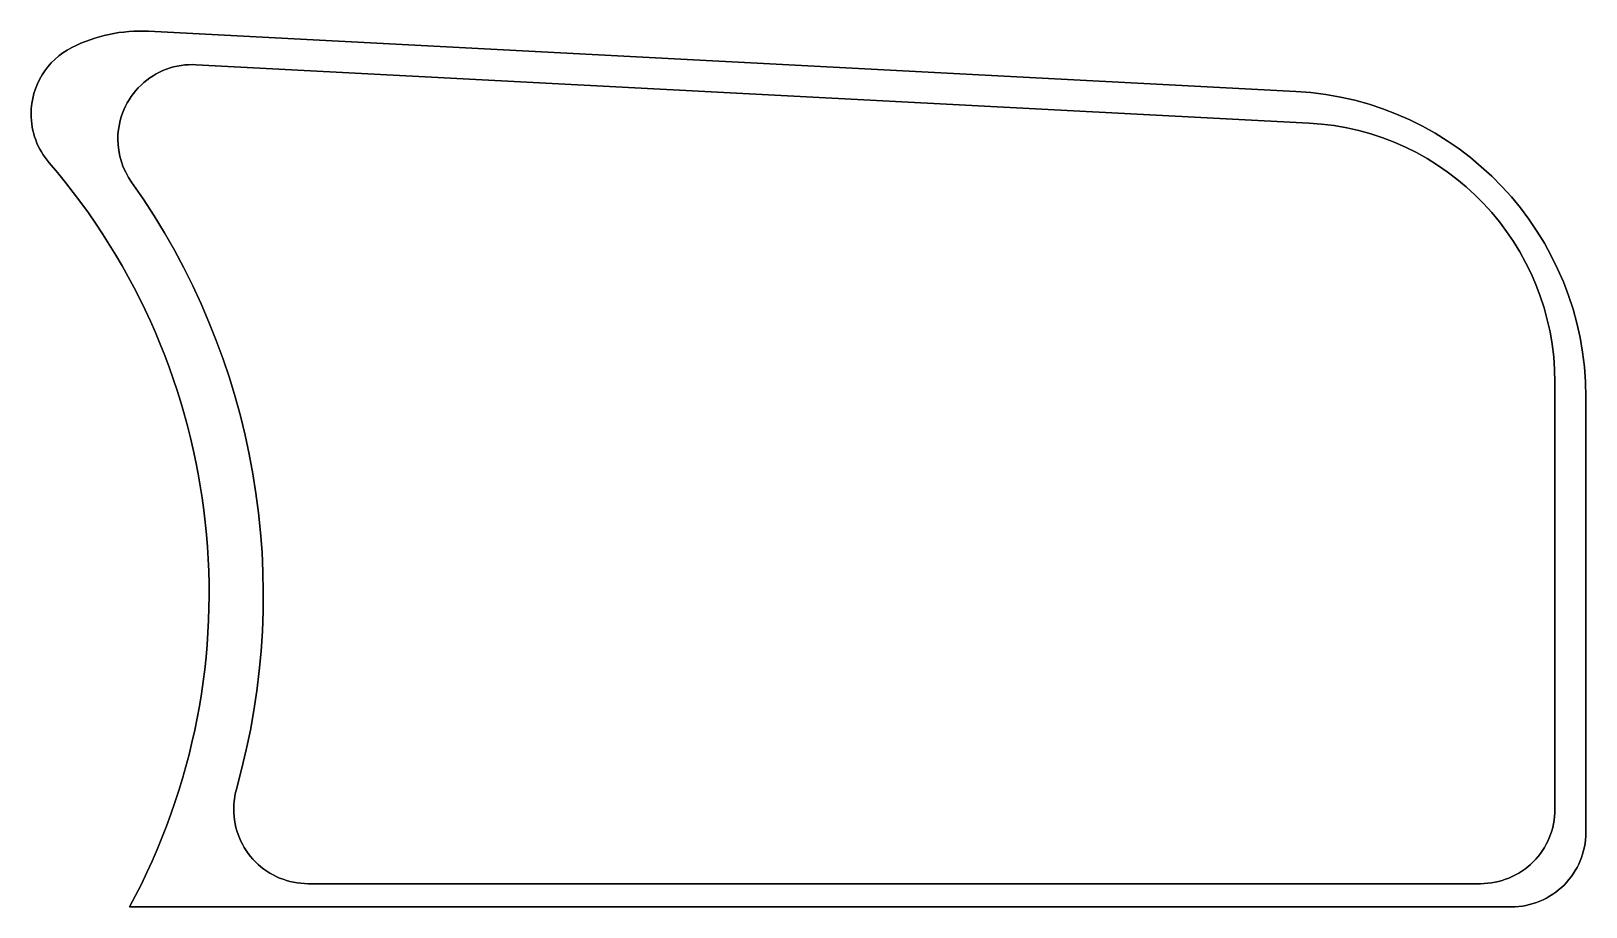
# Model space of a CAD drawing. Extents: x 31 to 132, y -20 to 36.
import ezdxf

# ---------------------------------------------------------------- set-up
doc = ezdxf.new("R2010")
doc.units = 0

msp = doc.modelspace()

# ---------------------------------------------------------------- linework, layer by layer
at = {"color": 250}
for points in [[(113.04, 32.49, -0.39896), (131.82, 12.69), (131.82, -15.5, -0.414214), (127, -20.32), (37.52, -20.32, 0.311581), (32.31, 27.87, -0.179847), (31.14, 31.03, -0.282089), (33.78, 35.33, -0.131596), (38.75, 36.38)], [(131.82, 12.69), (131.82, -15.5, -0.414214), (127, -20.32), (37.52, -20.32, 0.311581), (32.31, 27.87, -0.179847), (31.14, 31.03, -0.282089), (33.78, 35.33, -0.131596), (38.75, 36.38), (113.04, 32.49, -0.39896)], [(33.78, 35.33, -0.131596), (38.75, 36.38), (38.75, 36.38, 0.131596), (33.78, 35.33)], [(31.14, 31.03), (31.14, 31.03, -0.282089), (33.78, 35.33), (33.78, 35.33, 0.282089)], [(41.83, 34.22), (113.88, 30.44, -0.39896), (129.82, 13.64), (129.82, -14, -0.414214), (125, -18.82), (49.08, -18.82, -0.414214), (44.26, -14, -0.0689), (44.44, -12.69, 0.226924), (37.65, 26.61, -0.155591), (36.76, 29.4, -0.429634)], [(36.76, 29.4), (36.76, 29.4, -0.429634), (41.83, 34.22), (41.83, 34.22, 0.429634)], [(41.83, 34.22), (113.88, 30.44, -0.39896), (129.82, 13.64), (129.82, -14, -0.414214), (125, -18.82), (49.08, -18.82, -0.414214), (44.26, -14, -0.0689), (44.44, -12.69, 0.226924), (37.65, 26.61, -0.155591), (36.76, 29.4, -0.429634)], [(113.04, 32.49, -0.39896), (131.82, 12.69), (131.82, 12.69, 0.39896), (113.04, 32.49)], [(32.31, 27.87, -0.179847), (31.14, 31.03), (31.14, 31.03, 0.179847), (32.31, 27.87)], [(113.88, 30.44, -0.39896), (129.82, 13.64), (129.82, 13.64, 0.39896), (113.88, 30.44)], [(37.65, 26.61, -0.155591), (36.76, 29.4), (36.76, 29.4, 0.155591), (37.65, 26.61)], [(32.31, 27.87), (32.31, 27.87, -0.311581), (37.52, -20.32), (37.52, -20.32, 0.311581)], [(37.65, 26.61), (37.65, 26.61, -0.226924), (44.44, -12.69), (44.44, -12.69, 0.226924)], [(44.26, -14), (44.26, -14, -0.0689), (44.44, -12.69), (44.44, -12.69, 0.0689)], [(49.08, -18.82, -0.414214), (44.26, -14), (44.26, -14, 0.414214), (49.08, -18.82)], [(129.82, -14, -0.414214), (125, -18.82), (125, -18.82, 0.414214), (129.82, -14)], [(131.82, -15.5, -0.414214), (127, -20.32), (127, -20.32, 0.414214), (131.82, -15.5)]]:
    msp.add_lwpolyline(points, format="xyb", close=True, dxfattribs=at)
for points in [[(38.75, 36.38), (113.04, 32.49), (113.04, 32.49), (38.75, 36.38)], [(41.83, 34.22), (113.88, 30.44), (113.88, 30.44), (41.83, 34.22)], [(129.82, 13.64), (129.82, -14), (129.82, -14), (129.82, 13.64)], [(131.82, 12.69), (131.82, -15.5), (131.82, -15.5), (131.82, 12.69)], [(125, -18.82), (49.08, -18.82), (49.08, -18.82), (125, -18.82)], [(127, -20.32), (37.52, -20.32), (37.52, -20.32), (127, -20.32)]]:
    msp.add_lwpolyline(points, close=True, dxfattribs=at)

doc.saveas('drawing.dxf')
